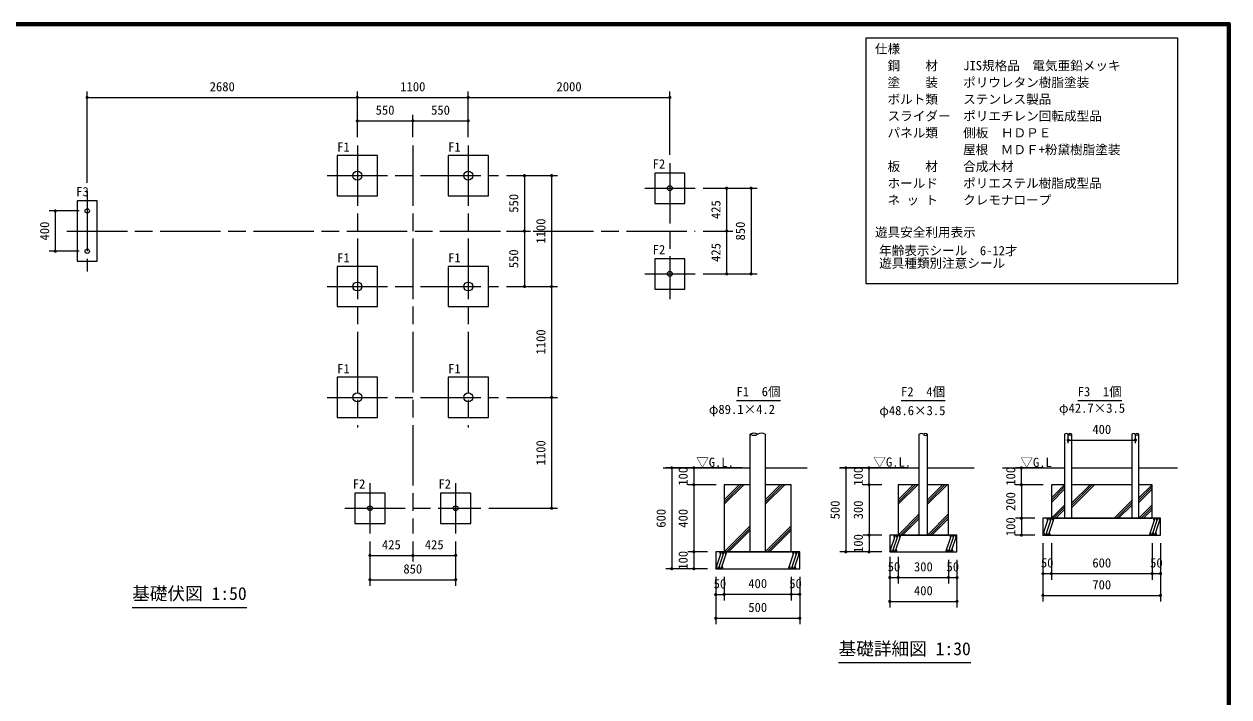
# Model space of a CAD drawing. Units: millimetres at full size, sheet at 1:50, with parts at other scales. Extents: x 750 to 20250, y 750 to 14100.
# Drawn here: x 8299 to 20250, y 7425 to 14100 of the extents above; entities that cross this region are included whole.
import ezdxf
from ezdxf.enums import TextEntityAlignment as Align

# ---------------------------------------------------------------- set-up
doc = ezdxf.new("R2010")
doc.units = ezdxf.units.MM
doc.header["$LTSCALE"] = 50
doc.linetypes.add('CHAIN', pattern=[18.5, 12, -1.5, 3.5, -1.5])
for name, color, linetype, lineweight in [('D-BMK', 2, 'CHAIN', 13), ('D-STR', 1, 'Continuous', 13), ('D-STR-1', 1, 'Continuous', 25), ('D-STR-DIM', 7, 'Continuous', 13), ('D-STR-HTXT', 7, 'Continuous', 13), ('D-STR-TXT', 7, 'Continuous', 13), ('D-STR\u3000構造物外形線', 1, 'Continuous', 25), ('D-TTL', 7, 'Continuous', 70), ('D-TTL-FRAM', 7, 'Continuous', 13)]:
    doc.layers.add(name, color=color, linetype=linetype, lineweight=lineweight)
doc.layers.add('D-DOC', color=7, linetype='Continuous')
doc.styles.add('ＭＳ ゴシック', font='')
doc.styles.get('ＭＳ ゴシック').set_extended_font_data('MS Gothic')

# ---------------------------------------------------------------- blocks, each defined once
blk = doc.blocks.new('filled_dot')
at = {"color": 0, "linetype": 'Continuous', "lineweight": -2, "const_width": 1.25}
blk.add_lwpolyline([(-0.625, 0, 1), (0.625, 0, 1)], format="xyb", close=True, dxfattribs=at)

msp = doc.modelspace()

# ---------------------------------------------------------------- linework, layer by layer
at = {"layer": 'D-BMK'}
for p, q in [((11604.67, 12896.59), (11604.67, 10096.59)), ((12154.67, 12896.59), (12154.67, 9046.59)), ((12704.67, 12896.59), (12704.67, 10096.59)), ((14704.67, 12721.59), (14704.67, 11371.59)), ((11304.67, 12596.59), (13004.67, 12596.59)), ((8924.67, 12446.59), (8924.67, 11646.59)), ((14454.67, 12471.59), (14954.67, 12471.59)), ((8723.67, 12046.59), (14954.67, 12046.59)), ((14454.67, 11621.59), (14954.67, 11621.59)), ((11304.67, 11496.59), (13004.67, 11496.59)), ((11304.67, 10396.59), (13004.67, 10396.59)), ((11729.67, 9546.59), (11729.67, 9046.59)), ((12579.67, 9546.59), (12579.67, 9046.59)), ((11479.67, 9296.59), (12829.67, 9296.59))]:
    msp.add_line(p, q, dxfattribs=at)
at = {"layer": 'D-STR'}
for p, q in [((15242.79, 9380.2), (15392.79, 9530.2)), ((15242.79, 9358.1), (15414.88, 9530.2)), ((15242.79, 9336), (15436.98, 9530.2)), ((15650.37, 9380.2), (15800.37, 9530.2)), ((15650.37, 9358.1), (15822.47, 9530.2)), ((15650.37, 9336), (15844.56, 9530.2)), ((16969.3, 9380.2), (17119.3, 9530.2)), ((16969.3, 9358.1), (17141.4, 9530.2)), ((16969.3, 9336), (17163.49, 9530.2)), ((17259.8, 9380.2), (17409.8, 9530.2)), ((17259.8, 9358.1), (17431.9, 9530.2)), ((17259.8, 9336), (17453.99, 9530.2)), ((18489.02, 9399.11), (18620.1, 9530.2)), ((18489.02, 9377.02), (18620.1, 9508.1)), ((18489.02, 9354.92), (18620.1, 9486)), ((18691.27, 9348.98), (18872.48, 9530.2)), ((18691.27, 9326.88), (18894.58, 9530.2)), ((18691.27, 9304.79), (18916.68, 9530.2)), ((19357.93, 9399.11), (19489.02, 9530.2)), ((19357.93, 9377.02), (19489.02, 9508.1)), ((19357.93, 9354.92), (19489.02, 9486)), ((18489.02, 9197.39), (18620.1, 9328.47)), ((19111.49, 9196.86), (19286.77, 9372.14)), ((19133.59, 9196.86), (19286.77, 9350.04)), ((19155.68, 9196.86), (19286.77, 9327.95)), ((19357.93, 9199.02), (19489.02, 9330.1)), ((16969.3, 9030.2), (17178.8, 9239.7)), ((16991.4, 9030.2), (17178.8, 9217.6)), ((17259.8, 9030.2), (17469.3, 9239.7)), ((17281.9, 9030.2), (17469.3, 9217.6)), ((18511.11, 9197.39), (18620.1, 9306.37)), ((18533.21, 9197.39), (18620.1, 9284.28)), ((19380.03, 9199.02), (19489.02, 9308)), ((19402.13, 9199.02), (19489.02, 9285.91)), ((15242.79, 8863.53), (15501.87, 9122.61)), ((15264.88, 8863.53), (15501.87, 9100.52)), ((15650.37, 8863.53), (15909.45, 9122.61)), ((15672.47, 8863.53), (15909.45, 9100.52)), ((17013.49, 9030.2), (17178.8, 9195.5)), ((17303.99, 9030.2), (17469.3, 9195.5)), ((15286.98, 8863.53), (15501.87, 9078.42)), ((15694.56, 8863.53), (15909.45, 9078.42))]:
    msp.add_line(p, q, dxfattribs=at)
at = {"layer": 'D-STR-1'}
for p, q in [((15501.87, 8863.53), (15501.87, 10030.19)), ((15650.37, 10030.19), (15650.37, 8863.53)), ((17178.8, 9030.2), (17178.8, 10030.19)), ((17259.8, 9030.2), (17259.8, 10030.19)), ((18620.1, 10030.19), (18620.1, 9196.86)), ((18691.27, 9196.86), (18691.27, 10030.19)), ((19286.77, 10030.19), (19286.77, 9196.86)), ((19357.93, 9196.86), (19357.93, 10030.19)), ((14637.53, 9696.86), (15501.87, 9696.86)), ((15650.37, 9696.86), (16066.32, 9696.86)), ((16386.52, 9696.86), (17178.8, 9696.86)), ((17259.8, 9696.86), (17723.63, 9696.86)), ((18002.84, 9696.86), (18350.28, 9696.86)), ((18237.6, 9696.86), (18620.1, 9696.86)), ((18691.27, 9696.86), (19286.77, 9696.86)), ((19357.93, 9696.86), (19738.51, 9696.86)), ((19286.77, 9530.2), (18691.27, 9530.2))]:
    msp.add_line(p, q, dxfattribs=at)
for points in [[(11404.67, 12396.59), (11804.67, 12396.59), (11804.67, 12796.59), (11404.67, 12796.59)], [(12504.67, 12396.59), (12904.67, 12396.59), (12904.67, 12796.59), (12504.67, 12796.59)], [(14554.67, 12321.59), (14854.67, 12321.59), (14854.67, 12621.59), (14554.67, 12621.59)], [(8824.67, 12346.59), (8824.67, 11746.59), (9024.67, 11746.59), (9024.67, 12346.59)], [(14554.67, 11471.59), (14854.67, 11471.59), (14854.67, 11771.59), (14554.67, 11771.59)], [(11404.67, 11296.59), (11804.67, 11296.59), (11804.67, 11696.59), (11404.67, 11696.59)], [(12504.67, 11296.59), (12904.67, 11296.59), (12904.67, 11696.59), (12504.67, 11696.59)], [(11404.67, 10196.59), (11804.67, 10196.59), (11804.67, 10596.59), (11404.67, 10596.59)], [(12504.67, 10196.59), (12904.67, 10196.59), (12904.67, 10596.59), (12504.67, 10596.59)], [(11579.67, 9146.59), (11879.67, 9146.59), (11879.67, 9446.59), (11579.67, 9446.59)], [(12429.67, 9146.59), (12729.67, 9146.59), (12729.67, 9446.59), (12429.67, 9446.59)], [(18405.68, 9030.2), (19572.35, 9030.2), (19572.35, 9196.86), (18405.68, 9196.86)], [(16885.96, 8863.53), (17552.63, 8863.53), (17552.63, 9030.2), (16885.96, 9030.2)], [(15159.45, 8696.86), (15992.79, 8696.86), (15992.79, 8863.53), (15159.45, 8863.53)]]:
    msp.add_lwpolyline(points, close=True, dxfattribs=at)
for points in [[(15501.87, 9530.2), (15242.79, 9530.2), (15242.79, 8863.53), (15909.45, 8863.53), (15909.45, 9530.2), (15650.37, 9530.2)], [(17178.8, 9530.2), (16969.3, 9530.2), (16969.3, 9030.2), (17469.3, 9030.2), (17469.3, 9530.2), (17259.8, 9530.2)], [(18620.1, 9530.2), (18489.02, 9530.2), (18489.02, 9196.86), (19489.02, 9196.86), (19489.02, 9530.2), (19357.93, 9530.2)]]:
    msp.add_lwpolyline(points, dxfattribs=at)
for centre, radius in [((11604.67, 12596.59), 44.55), ((12704.67, 12596.59), 44.55), ((14704.67, 12471.59), 24.3), ((8924.67, 12246.59), 21.35), ((8924.67, 11846.59), 21.35), ((14704.67, 11621.59), 24.3), ((11604.67, 11496.59), 44.55), ((12704.67, 11496.59), 44.55), ((11604.67, 10396.59), 44.55), ((12704.67, 10396.59), 44.55), ((11729.67, 9296.59), 24.3), ((12579.67, 9296.59), 24.3)]:
    msp.add_circle(centre, radius, dxfattribs=at)
for centre, radius, start, end in [((15538.99, 9965.89), 74.25, 60, 120), ((15613.24, 9965.89), 74.25, 60, 120), ((15538.99, 10094.49), 74.25, 240, 300), ((17199.05, 10010.16), 28.48, 44.69132, 135.30868), ((17239.55, 10010.16), 28.48, 44.69132, 135.30868), ((17239.55, 10044.72), 24.92, 215.65573, 324.34427), ((18637.89, 10011.96), 25.48, 45.70372, 134.29628), ((18673.47, 10011.96), 25.48, 45.70372, 134.29628), ((18673.47, 10048.42), 25.48, 225.70372, 314.29628), ((19304.56, 10011.96), 25.48, 45.70372, 134.29628), ((19340.14, 10011.96), 25.48, 45.70372, 134.29628), ((19340.14, 10048.42), 25.48, 225.70372, 314.29628)]:
    msp.add_arc(centre, radius, start, end, dxfattribs=at)
at = {"layer": 'D-STR-DIM'}
for p, q in [((8924.67, 12526.59), (8924.67, 13432.59)), ((11604.67, 12976.59), (11604.67, 13432.59)), ((11604.67, 12976.59), (11604.67, 13432.59)), ((12704.67, 12976.59), (12704.67, 13432.59)), ((12704.67, 12976.59), (12704.67, 13432.59)), ((14704.67, 12801.59), (14704.67, 13432.59)), ((8924.67, 13372.59), (11604.67, 13372.59)), ((11604.67, 13372.59), (12704.67, 13372.59)), ((12704.67, 13372.59), (14704.67, 13372.59)), ((11604.67, 12976.59), (11604.67, 13199.87)), ((12154.67, 12976.59), (12154.67, 13199.87)), ((12154.67, 12976.59), (12154.67, 13199.87)), ((12704.67, 12976.59), (12704.67, 13199.87)), ((11604.67, 13139.87), (12154.67, 13139.87)), ((12154.67, 13139.87), (12704.67, 13139.87)), ((13084.67, 12596.59), (13322.14, 12596.59)), ((13164.67, 12596.59), (13591.39, 12596.59)), ((13262.14, 12596.59), (13262.14, 12046.59)), ((13531.39, 12596.59), (13531.39, 11496.59)), ((15034.67, 12471.59), (15327.8, 12471.59)), ((15034.67, 12471.59), (15570.42, 12471.59)), ((15267.8, 12471.59), (15267.8, 12046.59)), ((15510.42, 12471.59), (15510.42, 11621.59)), ((8844.67, 12246.59), (8548.68, 12246.59)), ((8608.68, 12246.59), (8608.68, 11846.59)), ((13084.67, 12046.59), (13322.14, 12046.59)), ((13084.67, 12046.59), (13322.14, 12046.59)), ((13262.14, 12046.59), (13262.14, 11496.59)), ((15034.67, 12046.59), (15327.8, 12046.59)), ((15034.67, 12046.59), (15327.8, 12046.59)), ((15267.8, 12046.59), (15267.8, 11621.59)), ((8844.67, 11846.59), (8548.68, 11846.59)), ((15034.67, 11621.59), (15327.8, 11621.59)), ((15034.67, 11621.59), (15570.42, 11621.59)), ((13084.67, 11496.59), (13591.39, 11496.59)), ((13084.67, 11496.59), (13322.14, 11496.59)), ((13164.67, 11496.59), (13591.39, 11496.59)), ((13531.39, 11496.59), (13531.39, 10396.59)), ((13084.67, 10396.59), (13591.39, 10396.59)), ((13084.67, 10396.59), (13591.39, 10396.59)), ((13531.39, 10396.59), (13531.39, 9296.59)), ((18655.68, 9941.36), (18655.68, 10032.76)), ((18655.68, 9972.76), (19322.35, 9972.76)), ((19322.35, 9941.36), (19322.35, 10032.76)), ((15411.45, 9696.86), (14663.79, 9696.86)), ((14723.79, 9696.86), (14723.79, 8696.86)), ((15421.87, 9696.86), (14882.22, 9696.86)), ((14942.22, 9696.86), (14942.22, 9530.2)), ((17054.63, 9696.86), (16389.83, 9696.86)), ((16449.83, 9696.86), (16449.83, 8863.53)), ((17065.05, 9696.86), (16619.68, 9696.86)), ((16679.68, 9696.86), (16679.68, 9530.2)), ((18409.02, 9696.86), (18131.88, 9696.86)), ((18191.88, 9530.2), (18191.88, 9696.86)), ((15162.79, 9530.2), (14882.22, 9530.2)), ((15162.79, 9530.2), (14882.22, 9530.2)), ((14942.22, 9530.2), (14942.22, 8863.53)), ((16805.96, 9530.2), (16619.68, 9530.2)), ((16805.96, 9530.2), (16620.18, 9530.2)), ((16680.18, 9530.2), (16680.18, 9030.2)), ((18409.02, 9530.2), (18131.88, 9530.2)), ((18409.02, 9530.2), (18131.88, 9530.2)), ((18191.88, 9530.2), (18191.88, 9196.86)), ((12909.67, 9296.59), (13591.39, 9296.59)), ((18325.68, 9196.86), (18131.88, 9196.86)), ((18325.68, 9196.86), (18131.88, 9196.86)), ((18191.88, 9196.86), (18191.88, 9030.2)), ((11729.67, 8966.59), (11729.67, 8528)), ((11729.67, 8966.59), (11729.67, 8768.39)), ((12154.67, 8966.59), (12154.67, 8768.39)), ((12154.67, 8966.59), (12154.67, 8768.39)), ((12579.67, 8966.59), (12579.67, 8528)), ((12579.67, 8966.59), (12579.67, 8768.39)), ((16805.96, 9030.2), (16620.18, 9030.2)), ((16805.96, 9030.2), (16620.18, 9030.2)), ((16680.18, 9030.2), (16680.18, 8863.53)), ((18325.68, 9030.2), (18131.88, 9030.2)), ((15079.45, 8863.53), (14882.22, 8863.53)), ((15079.45, 8863.53), (14882.22, 8863.53)), ((14942.22, 8863.53), (14942.22, 8696.86)), ((16805.96, 8863.53), (16389.83, 8863.53)), ((16805.96, 8863.53), (16620.18, 8863.53)), ((18405.68, 8950.2), (18405.68, 8371.46)), ((18405.68, 8950.2), (18405.68, 8588.13)), ((18489.02, 8950.2), (18489.02, 8588.13)), ((18489.02, 8950.2), (18489.02, 8588.13)), ((19489.02, 8950.2), (19489.02, 8588.13)), ((19489.02, 8950.2), (19489.02, 8588.13)), ((19572.35, 8950.2), (19572.35, 8371.46)), ((19572.35, 8950.2), (19572.35, 8588.13)), ((11729.67, 8828.39), (12154.67, 8828.39)), ((12154.67, 8828.39), (12579.67, 8828.39)), ((16885.96, 8815.68), (16885.96, 8312.6)), ((16885.96, 8815.68), (16885.96, 8549.47)), ((16969.3, 8815.68), (16969.3, 8549.47)), ((16969.3, 8815.68), (16969.3, 8549.47)), ((17469.3, 8783.53), (17469.3, 8549.47)), ((17469.3, 8783.53), (17469.3, 8549.47)), ((17552.63, 8783.53), (17552.63, 8312.6)), ((17552.63, 8783.53), (17552.63, 8549.47)), ((15079.45, 8696.86), (14663.79, 8696.86)), ((15079.45, 8696.86), (14882.22, 8696.86)), ((15159.45, 8616.86), (15159.45, 8145.94)), ((15159.45, 8616.86), (15159.45, 8380.22)), ((15242.79, 8616.86), (15242.79, 8382.81)), ((15242.79, 8616.86), (15242.79, 8380.22)), ((15909.45, 8616.86), (15909.45, 8382.81)), ((15909.45, 8616.86), (15909.45, 8382.81)), ((15992.79, 8616.86), (15992.79, 8145.94)), ((15992.79, 8616.86), (15992.79, 8382.81)), ((16885.96, 8609.47), (16969.3, 8609.47)), ((16969.3, 8609.47), (17469.3, 8609.47)), ((17469.3, 8609.47), (17552.63, 8609.47)), ((18405.68, 8648.13), (18489.02, 8648.13)), ((18489.02, 8648.13), (19489.02, 8648.13)), ((19489.02, 8648.13), (19572.35, 8648.13)), ((11729.67, 8588), (12579.67, 8588)), ((15159.45, 8440.22), (15242.79, 8440.22)), ((15242.79, 8442.81), (15909.45, 8442.81)), ((15909.45, 8442.81), (15992.79, 8442.81)), ((16885.96, 8372.6), (17552.63, 8372.6)), ((18405.68, 8431.46), (19572.35, 8431.46)), ((15159.45, 8205.94), (15992.79, 8205.94))]:
    msp.add_line(p, q, dxfattribs=at)
at = {"layer": 'D-STR-TXT'}
for p, q in [((15365.55, 10366.41), (15803.05, 10366.41)), ((16997.56, 10365.64), (17435.06, 10365.64)), ((18749.82, 10366.22), (19187.32, 10366.22)), ((9370.47, 8313.09), (10507.97, 8313.09)), ((16378.3, 7765.38), (17690.8, 7765.38))]:
    msp.add_line(p, q, dxfattribs=at)
at = {"layer": 'D-STR\u3000構造物外形線'}
for p, q in [((18405.68, 9030.2), (18461.87, 9196.86)), ((18432.66, 9030.2), (18489.02, 9197.39)), ((18453.4, 9171.76), (18444.94, 9196.86)), ((18459.63, 9030.2), (18515.81, 9196.86)), ((18480.38, 9171.76), (18471.91, 9196.86)), ((18507.35, 9171.76), (18498.89, 9196.86)), ((19462.22, 9030.2), (19518.4, 9196.86)), ((19489.19, 9030.2), (19545.38, 9196.86)), ((19509.94, 9171.76), (19501.48, 9196.86)), ((19516.17, 9030.2), (19572.35, 9196.86)), ((19536.91, 9171.76), (19528.45, 9196.86)), ((19563.89, 9171.76), (19555.42, 9196.86)), ((16885.96, 8863.53), (16942.15, 9030.2)), ((16912.94, 8863.53), (16969.3, 9030.72)), ((16933.68, 9005.09), (16925.22, 9030.2)), ((16939.91, 8863.53), (16996.1, 9030.2)), ((16960.66, 9005.09), (16952.2, 9030.2)), ((16987.63, 9005.09), (16979.17, 9030.2)), ((17442.5, 8863.53), (17498.68, 9030.2)), ((17469.47, 8863.53), (17525.66, 9030.2)), ((17490.22, 9005.09), (17481.76, 9030.2)), ((17496.45, 8863.53), (17552.63, 9030.2)), ((17517.19, 9005.09), (17508.73, 9030.2)), ((17544.17, 9005.09), (17535.71, 9030.2)), ((18414.15, 9055.3), (18422.61, 9030.2)), ((18441.12, 9055.3), (18449.58, 9030.2)), ((18468.09, 9055.3), (18476.56, 9030.2)), ((19470.68, 9055.3), (19479.15, 9030.2)), ((19497.66, 9055.3), (19506.12, 9030.2)), ((19524.63, 9055.3), (19533.09, 9030.2)), ((15159.45, 8696.86), (15215.64, 8863.53)), ((15186.43, 8696.86), (15242.79, 8864.05)), ((15207.17, 8838.42), (15198.71, 8863.53)), ((15213.4, 8696.86), (15269.58, 8863.53)), ((15234.15, 8838.42), (15225.68, 8863.53)), ((15261.12, 8838.42), (15252.66, 8863.53)), ((15882.66, 8696.86), (15938.84, 8863.53)), ((15909.63, 8696.86), (15965.81, 8863.53)), ((15930.38, 8838.42), (15921.91, 8863.53)), ((15936.6, 8696.86), (15992.79, 8863.53)), ((15957.35, 8838.42), (15948.89, 8863.53)), ((15984.32, 8838.42), (15975.86, 8863.53)), ((16894.43, 8888.63), (16902.89, 8863.53)), ((16921.4, 8888.63), (16929.86, 8863.53)), ((16948.38, 8888.63), (16956.84, 8863.53)), ((17450.96, 8888.63), (17459.43, 8863.53)), ((17477.94, 8888.63), (17486.4, 8863.53)), ((17504.91, 8888.63), (17513.37, 8863.53)), ((15167.92, 8721.97), (15176.38, 8696.86)), ((15194.89, 8721.97), (15203.35, 8696.86)), ((15221.86, 8721.97), (15230.33, 8696.86)), ((15891.12, 8721.97), (15899.58, 8696.86)), ((15918.09, 8721.97), (15926.56, 8696.86)), ((15945.07, 8721.97), (15953.53, 8696.86))]:
    msp.add_line(p, q, dxfattribs=at)
at = {"layer": 'D-TTL'}
msp.add_lwpolyline([(750, 750), (750, 14100), (20250, 14100), (20250, 750)], close=True, dxfattribs=at)
at = {"layer": 'D-TTL-FRAM', "color": 2}
msp.add_lwpolyline([(16651, 13963.09), (19739.03, 13963.09), (19739.03, 11521.7), (16651, 11521.7)], close=True, dxfattribs=at)

# ---------------------------------------------------------------- block references
at = {"layer": 'D-STR-DIM', "xscale": 12.5, "yscale": 12.5}
for p in [(8924.67, 13372.59), (11604.67, 13372.59), (12704.67, 13372.59), (11604.67, 13139.87), (12154.67, 13139.87), (18655.68, 9972.76), (11729.67, 8828.39), (12154.67, 8828.39), (16885.96, 8609.47), (16969.3, 8609.47), (17469.3, 8609.47), (18405.68, 8648.13), (18489.02, 8648.13), (19489.02, 8648.13), (11729.67, 8588), (15159.45, 8440.22), (15242.79, 8442.81), (15909.45, 8442.81), (16885.96, 8372.6), (18405.68, 8431.46), (15159.45, 8205.94)]:
    msp.add_blockref('filled_dot', p, dxfattribs=at)
for p, rotation in [((11604.67, 13372.59), 180), ((12704.67, 13372.59), 180), ((14704.67, 13372.59), 180), ((12154.67, 13139.87), 180), ((12704.67, 13139.87), 180), ((13262.14, 12596.59), 270), ((13531.39, 12596.59), 270), ((15267.8, 12471.59), 270), ((15510.42, 12471.59), 270), ((8608.68, 12246.59), 270), ((13262.14, 12046.59), 90), ((13262.14, 12046.59), 270), ((15267.8, 12046.59), 270), ((15267.8, 12046.59), 90), ((8608.68, 11846.59), 90), ((15267.8, 11621.59), 90), ((15510.42, 11621.59), 90), ((13262.14, 11496.59), 90), ((13531.39, 11496.59), 270), ((13531.39, 11496.59), 90), ((13531.39, 10396.59), 90), ((13531.39, 10396.59), 270), ((19322.35, 9972.76), 180), ((14723.79, 9696.86), 270), ((14942.22, 9696.86), 270), ((16449.83, 9696.86), 270), ((16679.68, 9696.86), 270), ((18191.88, 9696.86), 270), ((14942.22, 9530.2), 90), ((14942.22, 9530.2), 270), ((16679.68, 9530.2), 90), ((16680.18, 9530.2), 270), ((18191.88, 9530.2), 90), ((18191.88, 9530.2), 270), ((13531.39, 9296.59), 90), ((18191.88, 9196.86), 270), ((18191.88, 9196.86), 90), ((16680.18, 9030.2), 90), ((16680.18, 9030.2), 270), ((18191.88, 9030.2), 90), ((12154.67, 8828.39), 180), ((12579.67, 8828.39), 180), ((14942.22, 8863.53), 90), ((14942.22, 8863.53), 270), ((16449.83, 8863.53), 90), ((16680.18, 8863.53), 90), ((14723.79, 8696.86), 90), ((14942.22, 8696.86), 90), ((16969.3, 8609.47), 180), ((17469.3, 8609.47), 180), ((17552.63, 8609.47), 180), ((18489.02, 8648.13), 180), ((19489.02, 8648.13), 180), ((19572.35, 8648.13), 180), ((12579.67, 8588), 180), ((15242.79, 8440.22), 180), ((15909.45, 8442.81), 180), ((15992.79, 8442.81), 180), ((17552.63, 8372.6), 180), ((19572.35, 8431.46), 180), ((15992.79, 8205.94), 180)]:
    msp.add_blockref('filled_dot', p, dxfattribs=dict(at, rotation=rotation))

# ---------------------------------------------------------------- texts
at = {"layer": 'D-DOC', "style": 'ＭＳ ゴシック'}
for s, p in [('仕様', (16739.04, 13900.57)), ('\u3000鋼\u3000\u3000材\u3000\u3000JIS規格品\u3000電気亜鉛メッキ', (16739.04, 13733.91)), ('\u3000塗\u3000\u3000装\u3000\u3000ポリウレタン樹脂塗装', (16739.04, 13567.24)), ('\u3000ボルト類\u3000\u3000ステンレス製品', (16739.04, 13400.57)), ('\u3000スライダー\u3000ポリエチレン回転成型品', (16739.04, 13233.91)), ('  パネル類\u3000\u3000側板\u3000ＨＤＰＥ', (16739.04, 13067.24)), ('\u3000         \u3000 屋根\u3000ＭＤＦ+粉黛樹脂塗装', (16739.04, 12900.57)), ('\u3000板\u3000\u3000材\u3000\u3000合成木材', (16739.04, 12733.91)), ('  ホールド\u3000\u3000ポリエステル樹脂成型品', (16739.04, 12567.24)), ('\u3000ネ ッ ト\u3000\u3000クレモナロープ', (16739.04, 12400.57))]:
    msp.add_text(s, height=91.64, dxfattribs=at).set_placement(p, align=Align.TOP_LEFT)
for s, p in [('遊具安全利用表示', (16739.04, 11961.86)), ('  年齢表示シール  6-12才', (16655.46, 11779.45)), ('\u3000遊具種類別注意シール', (16655.46, 11654.45))]:
    msp.add_text(s, height=91.64, dxfattribs=at).set_placement(p, align=Align.BOTTOM_LEFT)
at = {"layer": 'D-STR-DIM', "style": 'ＭＳ ゴシック'}
for s, p in [('2680', (10264.67, 13479.47)), ('1100', (12154.67, 13479.47)), ('2000', (13704.67, 13479.47)), ('550', (11879.67, 13246.75)), ('550', (12429.67, 13246.75)), ('400', (18989.02, 10079.65)), ('425', (11942.17, 8935.27)), ('425', (12367.17, 8935.27)), ('850', (12154.67, 8694.89)), ('50', (16927.63, 8716.36)), ('300', (17219.3, 8716.36)), ('50', (17510.96, 8716.36)), ('50', (18447.35, 8755.01)), ('600', (18989.02, 8755.01)), ('50', (19530.68, 8755.01)), ('50', (15201.12, 8547.11)), ('400', (15576.12, 8549.7)), ('50', (15951.12, 8549.7)), ('400', (17219.3, 8479.49)), ('700', (18989.02, 8538.35)), ('500', (15576.12, 8312.82))]:
    msp.add_text(s, height=91.64, dxfattribs=at).set_placement(p, align=Align.MIDDLE_CENTER)
for s, p in [('550', (13155.25, 12321.59)), ('425', (15160.91, 12259.09)), ('400', (8501.79, 12046.59)), ('1100', (13424.5, 12046.59)), ('850', (15403.53, 12046.59)), ('550', (13155.25, 11771.59)), ('425', (15160.91, 11834.09)), ('1100', (13424.5, 10946.59)), ('1100', (13424.5, 9846.59)), ('100', (14835.33, 9613.53)), ('100', (16572.79, 9613.53)), ('100', (18085, 9613.53)), ('200', (18085, 9363.53)), ('500', (16342.94, 9280.2)), ('300', (16573.3, 9280.2)), ('600', (14616.9, 9196.86)), ('400', (14835.33, 9196.86)), ('100', (18085, 9113.53)), ('100', (16573.3, 8946.86)), ('100', (14835.33, 8780.2))]:
    msp.add_text(s, height=91.64, rotation=90, dxfattribs=at).set_placement(p, align=Align.MIDDLE_CENTER)
at = {"layer": 'D-STR-HTXT', "style": 'ＭＳ ゴシック'}
for s, p in [('φ89.1×4.2', (15091.48, 10204.74)), ('φ48.6×3.5', (16782.38, 10192.82)), ('φ42.7×3.5', (18564.56, 10216.4))]:
    msp.add_text(s, height=91.64, dxfattribs=at).set_placement(p, align=Align.BOTTOM_LEFT)
at = {"layer": 'D-STR-TXT', "style": 'ＭＳ ゴシック'}
for s, height, p in [('F1', 91.64, (11404.67, 12807.94)), ('F1', 91.64, (12504.67, 12807.94)), ('F2', 91.64, (14534.03, 12639.52)), ('F3', 91.64, (8815.47, 12364.52)), ('F2', 91.64, (14534.03, 11789.52)), ('F1', 91.64, (11404.67, 11707.94)), ('F1', 91.64, (12504.67, 11707.94)), ('F1', 91.64, (11404.67, 10607.94)), ('F1', 91.64, (12504.67, 10607.94)), ('▽G.L.', 91.64, (14965.49, 9679.53)), ('▽G.L.', 91.64, (16722.79, 9681.36)), ('▽G.L', 91.64, (18181.24, 9678.52)), ('F2', 91.64, (11559.03, 9464.52)), ('F2', 91.64, (12409.03, 9464.52)), ('基礎伏図 1:50', 128.3, (9370.47, 8348.09)), ('基礎詳細図 1:30', 128.3, (16378.3, 7800.38))]:
    msp.add_text(s, height=height, dxfattribs=at).set_placement(p, align=Align.BOTTOM_LEFT)
for s, p in [('F1\u30006個', (15584.3, 10453.91)), ('F2\u30004個', (17216.31, 10453.14)), ('F3\u30001個', (18968.57, 10453.72))]:
    msp.add_text(s, height=91.64, dxfattribs=at).set_placement(p, align=Align.MIDDLE_CENTER)

doc.saveas('drawing.dxf')
